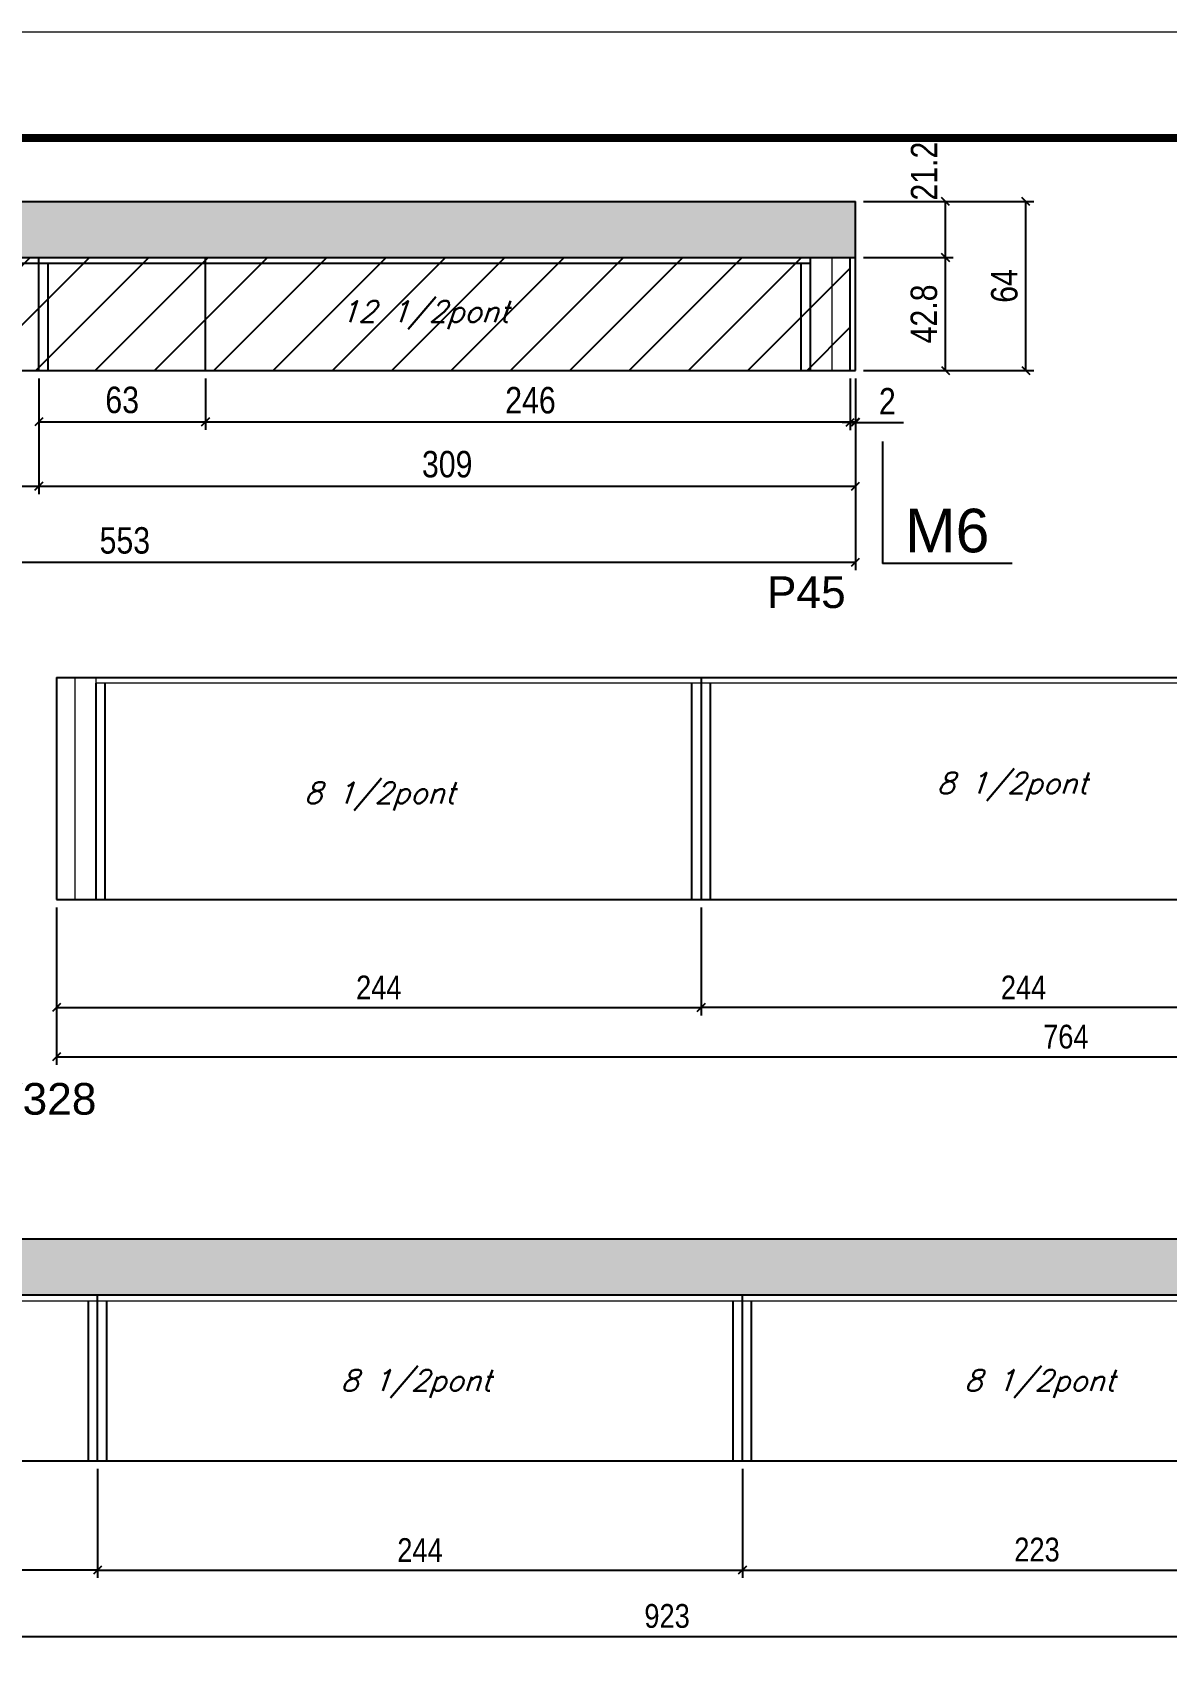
# Model space of a CAD drawing. Extents: x 137137 to 143418, y 10464 to 34486.
# Drawn here: x 137764 to 138193, y 31577 to 32189 of the extents above; entities that cross this region are included whole.
import ezdxf

# ---------------------------------------------------------------- set-up
doc = ezdxf.new("R2010")
doc.units = 0
doc.linetypes.add('DASHED', pattern=[0.75, 0.5, -0.25])
for name, color, linetype in [('5', 5, 'Continuous'), ('COTA', 241, 'Continuous'), ('NOMENCLATURA', 7, 'Continuous'), ('Painéis', 200, 'Continuous'), ('Reaproveitamento', 251, 'Continuous'), ('SARR_2.2x7', 40, 'Continuous'), ('SARR_3.5x7', 81, 'Continuous'), ('texto', 7, 'Continuous')]:
    doc.layers.add(name, color=color, linetype=linetype)
for name, color, linetype, lineweight in [('Escoras', 2, 'Continuous', 25), ('Folhas', 255, 'Continuous', 9), ('Sarr 2.2x7', 40, 'Continuous', 9), ('SARRAFO DE PRESSAO', 251, 'DASHED', 9)]:
    doc.layers.add(name, color=color, linetype=linetype, lineweight=lineweight)
doc.styles.add('COTA TECNICA', font='techl___.ttf', dxfattribs={"height": 10})
doc.styles.add('COTA TECNICA-50', font='techl___.ttf', dxfattribs={"height": 9})
doc.styles.add('Romans', font='romans.shx')
doc.styles.get("Standard").update_dxf_attribs({"font": 'arial.ttf'})
doc.dimstyles.new('COTA PAINEL-50', dxfattribs={"dimtxt": 9, "dimasz": 3, "dimexe": 3, "dimexo": 3, "dimgap": 3, "dimtad": 1, "dimdec": 1, "dimzin": 12, "dimdsep": 46, "dimtxsty": 'COTA TECNICA-50', "dimblk1": 'OBLIQUE', "dimblk2": 'OBLIQUE', "dimsah": 1, "dimcen": 0.9, "dimclrd": 4, "dimclre": 4, "dimclrt": 240, "dimadec": 1, "dimazin": 3, "dimtfac": 1, "dimtdec": 1, "dimtmove": 0, "dimatfit": 3, "dimfxl": 1, "dimtolj": 1, "dimtzin": 12, "dimarcsym": 0})
doc.dimstyles.new('PAINEL', dxfattribs={"dimtxt": 10, "dimasz": 3, "dimexe": 3, "dimexo": 3, "dimgap": 3, "dimtad": 1, "dimdec": 1, "dimzin": 12, "dimdsep": 46, "dimtxsty": 'COTA TECNICA', "dimblk1": 'OBLIQUE', "dimblk2": 'OBLIQUE', "dimsah": 1, "dimcen": 0.9, "dimclrd": 4, "dimclre": 4, "dimclrt": 240, "dimadec": 1, "dimazin": 3, "dimtfac": 1, "dimtdec": 1, "dimtmove": 0, "dimatfit": 3, "dimfxl": 1, "dimtolj": 1, "dimtzin": 12, "dimarcsym": 0})
pattern_1 = [(45, (6374.217, 418.009), (-11.2253202, 11.2253202), [])]

# ---------------------------------------------------------------- blocks, each defined once
blk = doc.blocks.new('9999999999')
at = {"layer": 'Folhas'}
blk.add_lwpolyline([(98138.98, 34190.21), (99623.98, 34190.21), (99623.98, 35240.21), (98138.98, 35240.21)], close=True, dxfattribs=at)
at = {"layer": 'Folhas', "color": 30, "const_width": 3}
blk.add_lwpolyline([(98213.98, 34230.21), (99583.98, 34230.21), (99583.98, 35200.21), (98213.98, 35200.21)], close=True, dxfattribs=at)
blk = doc.blocks.new('_Oblique')
at = {"color": 0, "linetype": 'ByBlock', "lineweight": -2}
blk.add_line((-0.5, -0.5), (0.5, 0.5), dxfattribs=at)
blk = doc.blocks.new('*D411')
at = {"layer": 'COTA', "color": 4, "linetype": 'ByBlock', "lineweight": -2, "transparency": 16777216}
for p, q in [((137522.22, 32057.64), (137522.22, 32013.88)), ((137766.22, 32057.64), (137766.22, 32013.88)), ((137522.22, 32016.88), (137766.22, 32016.88))]:
    blk.add_line(p, q, dxfattribs=at)
at = {"layer": 'Defpoints', "color": 0, "linetype": 'ByBlock', "transparency": 16777216}
for p in [(137522.22, 32060.64), (137766.22, 32060.64), (137766.22, 32016.88)]:
    blk.add_point(p, dxfattribs=at)
at = {"layer": 'COTA', "color": 4, "linetype": 'ByBlock', "lineweight": -2, "transparency": 16777216, "xscale": 3, "yscale": 3, "zscale": 3, "rotation": 180}
blk.add_blockref('_Oblique', (137522.22, 32016.88), dxfattribs=at)
at = {"layer": 'COTA', "color": 4, "linetype": 'ByBlock', "lineweight": -2, "transparency": 16777216, "xscale": 3, "yscale": 3, "zscale": 3}
blk.add_blockref('_Oblique', (137766.22, 32016.88), dxfattribs=at)
at = {"layer": 'COTA', "color": 240, "linetype": 'ByBlock', "transparency": 16777216, "insert": (137644.22, 32024.95), "char_height": 10, "attachment_point": 5, "style": 'COTA TECNICA'}
blk.add_mtext('\\A1;244', dxfattribs=at)
blk = doc.blocks.new('*D276')
at = {"layer": 'COTA', "color": 4, "linetype": 'ByBlock', "lineweight": -2, "transparency": 16777216}
for p, q in [((137766.22, 32057.64), (137766.22, 32038.23)), ((137829.24, 32057.64), (137829.24, 32038.23)), ((137766.22, 32041.23), (137829.24, 32041.23))]:
    blk.add_line(p, q, dxfattribs=at)
at = {"layer": 'Defpoints', "color": 0, "linetype": 'ByBlock', "transparency": 16777216}
for p in [(137766.22, 32060.64), (137829.24, 32060.64), (137829.24, 32041.23)]:
    blk.add_point(p, dxfattribs=at)
at = {"layer": 'COTA', "color": 4, "linetype": 'ByBlock', "lineweight": -2, "transparency": 16777216, "xscale": 3, "yscale": 3, "zscale": 3, "rotation": 180}
blk.add_blockref('_Oblique', (137766.22, 32041.23), dxfattribs=at)
at = {"layer": 'COTA', "color": 4, "linetype": 'ByBlock', "lineweight": -2, "transparency": 16777216, "xscale": 3, "yscale": 3, "zscale": 3}
blk.add_blockref('_Oblique', (137829.24, 32041.23), dxfattribs=at)
at = {"layer": 'COTA', "color": 240, "linetype": 'ByBlock', "transparency": 16777216, "insert": (137797.73, 32049.45), "char_height": 10, "attachment_point": 5, "style": 'COTA TECNICA'}
blk.add_mtext('\\A1;63', dxfattribs=at)
blk = doc.blocks.new('*D412')
at = {"layer": 'COTA', "color": 4, "linetype": 'ByBlock', "lineweight": -2, "transparency": 16777216}
for p, q in [((137829.24, 32057.64), (137829.24, 32038.23)), ((138075.24, 32057.64), (138075.24, 32038.23)), ((137829.24, 32041.23), (138075.24, 32041.23))]:
    blk.add_line(p, q, dxfattribs=at)
at = {"layer": 'Defpoints', "color": 0, "linetype": 'ByBlock', "transparency": 16777216}
for p in [(137829.24, 32060.64), (138075.24, 32060.64), (138075.24, 32041.23)]:
    blk.add_point(p, dxfattribs=at)
at = {"layer": 'COTA', "color": 4, "linetype": 'ByBlock', "lineweight": -2, "transparency": 16777216, "xscale": 3, "yscale": 3, "zscale": 3, "rotation": 180}
blk.add_blockref('_Oblique', (137829.24, 32041.23), dxfattribs=at)
at = {"layer": 'COTA', "color": 4, "linetype": 'ByBlock', "lineweight": -2, "transparency": 16777216, "xscale": 3, "yscale": 3, "zscale": 3}
blk.add_blockref('_Oblique', (138075.24, 32041.23), dxfattribs=at)
at = {"layer": 'COTA', "color": 240, "linetype": 'ByBlock', "transparency": 16777216, "insert": (137952.24, 32049.33), "char_height": 10, "attachment_point": 5, "style": 'COTA TECNICA'}
blk.add_mtext('\\A1;246', dxfattribs=at)
blk = doc.blocks.new('*D416')
at = {"layer": 'COTA', "color": 4, "linetype": 'ByBlock', "lineweight": -2, "transparency": 16777216}
for p, q in [((137766.22, 32057.64), (137766.22, 32013.88)), ((138075.24, 32057.64), (138075.24, 32013.88)), ((137766.22, 32016.88), (138075.24, 32016.88))]:
    blk.add_line(p, q, dxfattribs=at)
at = {"layer": 'Defpoints', "color": 0, "linetype": 'ByBlock', "transparency": 16777216}
for p in [(137766.22, 32060.64), (138075.24, 32060.64), (138075.24, 32016.88)]:
    blk.add_point(p, dxfattribs=at)
at = {"layer": 'COTA', "color": 4, "linetype": 'ByBlock', "lineweight": -2, "transparency": 16777216, "xscale": 3, "yscale": 3, "zscale": 3, "rotation": 180}
blk.add_blockref('_Oblique', (137766.22, 32016.88), dxfattribs=at)
at = {"layer": 'COTA', "color": 4, "linetype": 'ByBlock', "lineweight": -2, "transparency": 16777216, "xscale": 3, "yscale": 3, "zscale": 3}
blk.add_blockref('_Oblique', (138075.24, 32016.88), dxfattribs=at)
at = {"layer": 'COTA', "color": 240, "linetype": 'ByBlock', "transparency": 16777216, "insert": (137920.73, 32025.12), "char_height": 10, "attachment_point": 5, "style": 'COTA TECNICA'}
blk.add_mtext('\\A1;309', dxfattribs=at)
blk = doc.blocks.new('*D436')
at = {"layer": 'COTA', "color": 4, "linetype": 'ByBlock', "lineweight": -2, "transparency": 16777216}
for p, q in [((138073.24, 32057.64), (138073.24, 32038.01)), ((138075.24, 32057.64), (138075.24, 32038.01)), ((138073.24, 32041.01), (138070.24, 32041.01)), ((138073.24, 32041.01), (138075.24, 32041.01)), ((138075.24, 32041.01), (138093.35, 32041.01))]:
    blk.add_line(p, q, dxfattribs=at)
at = {"layer": 'Defpoints', "color": 0, "linetype": 'ByBlock', "transparency": 16777216}
for p in [(138073.24, 32060.64), (138075.24, 32060.64), (138075.24, 32041.01)]:
    blk.add_point(p, dxfattribs=at)
at = {"layer": 'COTA', "color": 4, "linetype": 'ByBlock', "lineweight": -2, "transparency": 16777216, "xscale": 3, "yscale": 3, "zscale": 3}
blk.add_blockref('_Oblique', (138073.24, 32041.01), dxfattribs=at)
at = {"layer": 'COTA', "color": 4, "linetype": 'ByBlock', "lineweight": -2, "transparency": 16777216, "xscale": 3, "yscale": 3, "zscale": 3, "rotation": 180}
blk.add_blockref('_Oblique', (138075.24, 32041.01), dxfattribs=at)
at = {"layer": 'COTA', "color": 240, "linetype": 'ByBlock', "transparency": 16777216, "insert": (138087.3, 32049.01), "char_height": 10, "attachment_point": 5, "style": 'COTA TECNICA'}
blk.add_mtext('\\A1;2', dxfattribs=at)
blk = doc.blocks.new('*D280')
at = {"layer": 'COTA', "color": 4, "linetype": 'ByBlock', "lineweight": -2, "transparency": 16777216}
for p, q in [((137522.22, 32057.64), (137522.22, 31985.05)), ((138075.24, 32057.64), (138075.24, 31985.05)), ((137522.22, 31988.05), (138075.24, 31988.05))]:
    blk.add_line(p, q, dxfattribs=at)
at = {"layer": 'Defpoints', "color": 0, "linetype": 'ByBlock', "transparency": 16777216}
for p in [(137522.22, 32060.64), (138075.24, 32060.64), (138075.24, 31988.05)]:
    blk.add_point(p, dxfattribs=at)
at = {"layer": 'COTA', "color": 4, "linetype": 'ByBlock', "lineweight": -2, "transparency": 16777216, "xscale": 3, "yscale": 3, "zscale": 3, "rotation": 180}
blk.add_blockref('_Oblique', (137522.22, 31988.05), dxfattribs=at)
at = {"layer": 'COTA', "color": 4, "linetype": 'ByBlock', "lineweight": -2, "transparency": 16777216, "xscale": 3, "yscale": 3, "zscale": 3}
blk.add_blockref('_Oblique', (138075.24, 31988.05), dxfattribs=at)
at = {"layer": 'COTA', "color": 240, "linetype": 'ByBlock', "transparency": 16777216, "insert": (137798.73, 31996.27), "char_height": 10, "attachment_point": 5, "style": 'COTA TECNICA'}
blk.add_mtext('\\A1;553', dxfattribs=at)
blk = doc.blocks.new('*D282')
at = {"layer": 'COTA', "color": 4, "linetype": 'ByBlock', "lineweight": -2, "transparency": 16777216}
for p, q in [((138078.24, 32103.44), (138112.27, 32103.44)), ((138109.27, 32060.64), (138109.27, 32103.44)), ((138078.24, 32060.64), (138112.27, 32060.64))]:
    blk.add_line(p, q, dxfattribs=at)
at = {"layer": 'Defpoints', "color": 0, "linetype": 'ByBlock', "transparency": 16777216}
for p in [(138075.24, 32103.44), (138109.27, 32103.44), (138075.24, 32060.64)]:
    blk.add_point(p, dxfattribs=at)
at = {"layer": 'COTA', "color": 4, "linetype": 'ByBlock', "lineweight": -2, "transparency": 16777216, "xscale": 3, "yscale": 3, "zscale": 3}
for p, rotation in [((138109.27, 32103.44), 90), ((138109.27, 32060.64), 270)]:
    blk.add_blockref('_Oblique', p, dxfattribs=dict(at, rotation=rotation))
at = {"layer": 'COTA', "color": 240, "linetype": 'ByBlock', "transparency": 16777216, "insert": (138101.17, 32082.04), "char_height": 10, "attachment_point": 5, "rotation": 90, "style": 'COTA TECNICA'}
blk.add_mtext('\\A1;42.8', dxfattribs=at)
blk = doc.blocks.new('*D283')
at = {"layer": 'COTA', "color": 4, "linetype": 'ByBlock', "lineweight": -2, "transparency": 16777216}
for p, q in [((138078.24, 32124.64), (138112.27, 32124.64)), ((138109.27, 32103.44), (138109.27, 32124.64)), ((138078.24, 32103.44), (138112.27, 32103.44))]:
    blk.add_line(p, q, dxfattribs=at)
at = {"layer": 'Defpoints', "color": 0, "linetype": 'ByBlock', "transparency": 16777216}
for p in [(138075.24, 32124.64), (138109.27, 32124.64), (138075.24, 32103.44)]:
    blk.add_point(p, dxfattribs=at)
at = {"layer": 'COTA', "color": 4, "linetype": 'ByBlock', "lineweight": -2, "transparency": 16777216, "xscale": 3, "yscale": 3, "zscale": 3}
for p, rotation in [((138109.27, 32124.64), 90), ((138109.27, 32103.44), 270)]:
    blk.add_blockref('_Oblique', p, dxfattribs=dict(at, rotation=rotation))
at = {"layer": 'COTA', "color": 240, "linetype": 'ByBlock', "transparency": 16777216, "insert": (138101.21, 32136.09), "char_height": 10, "attachment_point": 5, "rotation": 90, "style": 'COTA TECNICA'}
blk.add_mtext('\\A1;21.2', dxfattribs=at)
blk = doc.blocks.new('*D284')
at = {"layer": 'COTA', "color": 4, "linetype": 'ByBlock', "lineweight": -2, "transparency": 16777216}
for p, q in [((138078.24, 32124.64), (138142.72, 32124.64)), ((138139.72, 32060.64), (138139.72, 32124.64)), ((138078.24, 32060.64), (138142.72, 32060.64))]:
    blk.add_line(p, q, dxfattribs=at)
at = {"layer": 'Defpoints', "color": 0, "linetype": 'ByBlock', "transparency": 16777216}
for p in [(138075.24, 32124.64), (138139.72, 32124.64), (138075.24, 32060.64)]:
    blk.add_point(p, dxfattribs=at)
at = {"layer": 'COTA', "color": 4, "linetype": 'ByBlock', "lineweight": -2, "transparency": 16777216, "xscale": 3, "yscale": 3, "zscale": 3}
for p, rotation in [((138139.72, 32124.64), 90), ((138139.72, 32060.64), 270)]:
    blk.add_blockref('_Oblique', p, dxfattribs=dict(at, rotation=rotation))
at = {"layer": 'COTA', "color": 240, "linetype": 'ByBlock', "transparency": 16777216, "insert": (138131.62, 32092.64), "char_height": 10, "attachment_point": 5, "rotation": 90, "style": 'COTA TECNICA'}
blk.add_mtext('\\A1;64', dxfattribs=at)
blk = doc.blocks.new('*D446')
at = {"layer": 'Defpoints', "color": 0, "linetype": 'ByBlock', "transparency": 16777216}
for p in [(138016.85, 31860.45), (138260.85, 31860.45), (138016.85, 31819.57)]:
    blk.add_point(p, dxfattribs=at)
at = {"layer": 'Escoras', "color": 4, "linetype": 'ByBlock', "lineweight": -2, "transparency": 16777216}
for p, q in [((138016.85, 31857.45), (138016.85, 31816.57)), ((138260.85, 31857.45), (138260.85, 31816.57)), ((138260.85, 31819.57), (138016.85, 31819.57))]:
    blk.add_line(p, q, dxfattribs=at)
at = {"layer": 'Escoras', "color": 4, "linetype": 'ByBlock', "lineweight": -2, "transparency": 16777216, "xscale": 3, "yscale": 3, "zscale": 3, "rotation": 180}
blk.add_blockref('_Oblique', (138016.85, 31819.57), dxfattribs=at)
at = {"layer": 'Escoras', "color": 4, "linetype": 'ByBlock', "lineweight": -2, "transparency": 16777216, "xscale": 3, "yscale": 3, "zscale": 3}
blk.add_blockref('_Oblique', (138260.85, 31819.57), dxfattribs=at)
at = {"layer": 'Escoras', "color": 240, "linetype": 'ByBlock', "transparency": 16777216, "insert": (138138.85, 31827.13), "char_height": 9, "attachment_point": 5, "style": 'COTA TECNICA-50'}
blk.add_mtext('\\A1;244', dxfattribs=at)
blk = doc.blocks.new('*D447')
at = {"layer": 'Defpoints', "color": 0, "linetype": 'ByBlock', "transparency": 16777216}
for p in [(137772.85, 31860.45), (138016.85, 31860.45), (138016.85, 31819.57)]:
    blk.add_point(p, dxfattribs=at)
at = {"layer": 'Escoras', "color": 4, "linetype": 'ByBlock', "lineweight": -2, "transparency": 16777216}
for p, q in [((137772.85, 31857.45), (137772.85, 31816.57)), ((138016.85, 31857.45), (138016.85, 31816.57)), ((137772.85, 31819.57), (138016.85, 31819.57))]:
    blk.add_line(p, q, dxfattribs=at)
at = {"layer": 'Escoras', "color": 4, "linetype": 'ByBlock', "lineweight": -2, "transparency": 16777216, "xscale": 3, "yscale": 3, "zscale": 3, "rotation": 180}
blk.add_blockref('_Oblique', (137772.85, 31819.57), dxfattribs=at)
at = {"layer": 'Escoras', "color": 4, "linetype": 'ByBlock', "lineweight": -2, "transparency": 16777216, "xscale": 3, "yscale": 3, "zscale": 3}
blk.add_blockref('_Oblique', (138016.85, 31819.57), dxfattribs=at)
at = {"layer": 'Escoras', "color": 240, "linetype": 'ByBlock', "transparency": 16777216, "insert": (137894.85, 31827.13), "char_height": 9, "attachment_point": 5, "style": 'COTA TECNICA-50'}
blk.add_mtext('\\A1;244', dxfattribs=at)
blk = doc.blocks.new('*D449')
at = {"layer": 'Defpoints', "color": 0, "linetype": 'ByBlock', "transparency": 16777216}
for p in [(137772.85, 31860.45), (138536.85, 31860.45), (138536.85, 31800.87)]:
    blk.add_point(p, dxfattribs=at)
at = {"layer": 'Escoras', "color": 4, "linetype": 'ByBlock', "lineweight": -2, "transparency": 16777216}
for p, q in [((137772.85, 31857.45), (137772.85, 31797.87)), ((138536.85, 31857.45), (138536.85, 31797.87)), ((137772.85, 31800.87), (138536.85, 31800.87))]:
    blk.add_line(p, q, dxfattribs=at)
at = {"layer": 'Escoras', "color": 4, "linetype": 'ByBlock', "lineweight": -2, "transparency": 16777216, "xscale": 3, "yscale": 3, "zscale": 3, "rotation": 180}
blk.add_blockref('_Oblique', (137772.85, 31800.87), dxfattribs=at)
at = {"layer": 'Escoras', "color": 4, "linetype": 'ByBlock', "lineweight": -2, "transparency": 16777216, "xscale": 3, "yscale": 3, "zscale": 3}
blk.add_blockref('_Oblique', (138536.85, 31800.87), dxfattribs=at)
at = {"layer": 'Escoras', "color": 240, "linetype": 'ByBlock', "transparency": 16777216, "insert": (138154.85, 31808.46), "char_height": 9, "attachment_point": 5, "style": 'COTA TECNICA-50'}
blk.add_mtext('\\A1;764', dxfattribs=at)
blk = doc.blocks.new('*D451')
at = {"layer": 'Defpoints', "color": 0, "linetype": 'ByBlock', "transparency": 16777216}
for p in [(137788.44, 31647.96), (138032.44, 31647.96), (138032.44, 31606.65)]:
    blk.add_point(p, dxfattribs=at)
at = {"layer": 'Escoras', "color": 4, "linetype": 'ByBlock', "lineweight": -2, "transparency": 16777216}
for p, q in [((137788.44, 31644.96), (137788.44, 31603.65)), ((138032.44, 31644.96), (138032.44, 31603.65)), ((137788.44, 31606.65), (138032.44, 31606.65))]:
    blk.add_line(p, q, dxfattribs=at)
at = {"layer": 'Escoras', "color": 4, "linetype": 'ByBlock', "lineweight": -2, "transparency": 16777216, "xscale": 3, "yscale": 3, "zscale": 3}
for p, rotation in [((137788.44, 31606.65), 180.0001360975045), ((138032.44, 31606.65), 0.0001360975045380592)]:
    blk.add_blockref('_Oblique', p, dxfattribs=dict(at, rotation=rotation))
at = {"layer": 'Escoras', "color": 240, "linetype": 'ByBlock', "transparency": 16777216, "insert": (137910.44, 31614.21), "char_height": 9, "attachment_point": 5, "rotation": 0.00014, "style": 'COTA TECNICA-50'}
blk.add_mtext('\\A1;244', dxfattribs=at)
blk = doc.blocks.new('*D295')
at = {"layer": 'Defpoints', "color": 0, "linetype": 'ByBlock', "transparency": 16777216}
for p in [(137542.44, 31647.96), (137788.44, 31647.96), (137542.44, 31606.65)]:
    blk.add_point(p, dxfattribs=at)
at = {"layer": 'Escoras', "color": 4, "linetype": 'ByBlock', "lineweight": -2, "transparency": 16777216}
for p, q in [((137542.44, 31644.96), (137542.44, 31603.65)), ((137788.44, 31644.96), (137788.44, 31603.65)), ((137788.44, 31606.65), (137542.44, 31606.65))]:
    blk.add_line(p, q, dxfattribs=at)
at = {"layer": 'Escoras', "color": 4, "linetype": 'ByBlock', "lineweight": -2, "transparency": 16777216, "xscale": 3, "yscale": 3, "zscale": 3}
for p, rotation in [((137542.44, 31606.65), 179.9998102632637), ((137788.44, 31606.65), 359.9998102632637)]:
    blk.add_blockref('_Oblique', p, dxfattribs=dict(at, rotation=rotation))
at = {"layer": 'Escoras', "color": 240, "linetype": 'ByBlock', "transparency": 16777216, "insert": (137665.44, 31614.24), "char_height": 9, "attachment_point": 5, "rotation": 359.99981, "style": 'COTA TECNICA-50'}
blk.add_mtext('\\A1;246', dxfattribs=at)
blk = doc.blocks.new('*D452')
at = {"layer": 'Defpoints', "color": 0, "linetype": 'ByBlock', "transparency": 16777216}
for p in [(138032.44, 31647.96), (138255.44, 31647.96), (138255.44, 31606.65)]:
    blk.add_point(p, dxfattribs=at)
at = {"layer": 'Escoras', "color": 4, "linetype": 'ByBlock', "lineweight": -2, "transparency": 16777216}
for p, q in [((138032.44, 31644.96), (138032.44, 31603.65)), ((138255.44, 31644.96), (138255.44, 31603.65)), ((138032.44, 31606.65), (138255.44, 31606.65))]:
    blk.add_line(p, q, dxfattribs=at)
at = {"layer": 'Escoras', "color": 4, "linetype": 'ByBlock', "lineweight": -2, "transparency": 16777216, "xscale": 3, "yscale": 3, "zscale": 3, "rotation": 180}
blk.add_blockref('_Oblique', (138032.44, 31606.65), dxfattribs=at)
at = {"layer": 'Escoras', "color": 4, "linetype": 'ByBlock', "lineweight": -2, "transparency": 16777216, "xscale": 3, "yscale": 3, "zscale": 3}
blk.add_blockref('_Oblique', (138255.44, 31606.65), dxfattribs=at)
at = {"layer": 'Escoras', "color": 240, "linetype": 'ByBlock', "transparency": 16777216, "insert": (138143.94, 31614.34), "char_height": 9, "attachment_point": 5, "style": 'COTA TECNICA-50'}
blk.add_mtext('\\A1;223', dxfattribs=at)
blk = doc.blocks.new('*D454')
at = {"layer": 'Defpoints', "color": 0, "linetype": 'ByBlock', "transparency": 16777216}
for p in [(138465.44, 31667.96), (137542.44, 31647.96), (138465.44, 31581.5)]:
    blk.add_point(p, dxfattribs=at)
at = {"layer": 'Escoras', "color": 4, "linetype": 'ByBlock', "lineweight": -2, "transparency": 16777216}
for p, q in [((138465.44, 31664.96), (138465.44, 31578.5)), ((137542.44, 31644.96), (137542.44, 31578.5)), ((137542.44, 31581.5), (138465.44, 31581.5))]:
    blk.add_line(p, q, dxfattribs=at)
at = {"layer": 'Escoras', "color": 4, "linetype": 'ByBlock', "lineweight": -2, "transparency": 16777216, "xscale": 3, "yscale": 3, "zscale": 3, "rotation": 180}
blk.add_blockref('_Oblique', (137542.44, 31581.5), dxfattribs=at)
at = {"layer": 'Escoras', "color": 4, "linetype": 'ByBlock', "lineweight": -2, "transparency": 16777216, "xscale": 3, "yscale": 3, "zscale": 3}
blk.add_blockref('_Oblique', (138465.44, 31581.5), dxfattribs=at)
at = {"layer": 'Escoras', "color": 240, "linetype": 'ByBlock', "transparency": 16777216, "insert": (138003.94, 31589.22), "char_height": 9, "attachment_point": 5, "style": 'COTA TECNICA-50'}
blk.add_mtext('\\A1;923', dxfattribs=at)

msp = doc.modelspace()

# ---------------------------------------------------------------- hatches: boundary and pattern name
at = {"layer": 'COTA', "linetype": 'ByBlock'}
h = msp.add_hatch(dxfattribs=at)
h.set_pattern_fill('AR-CONC', color=256, scale=0.03)
h.set_pattern_definition([(50, (7769.1243, 974.7), (5.46554007, -0.47817257), [0.5715, -6.2865]), (355, (7769.124, 974.7), (-1.05730264, 5.73170536), [0.4572, -5.02921753]), (100.4514447, (7769.5797, 974.6604), (4.40823741, 5.25353256), [0.48570026, -5.34270734]), (46.1842, (7769.124, 976.224), (8.13237123, -1.26126984), [0.85725, -9.42975]), (96.6355576, (7769.802, 976.119), (7.122124, 7.42278374), [0.7285507, -8.01406824]), (351.184151, (7769.124, 976.224), (7.122124, 7.42278374), [0.685799, -7.54379196]), (21, (7769.8863, 975.843), (4.54843174, -3.06795595), [0.5715, -6.2865]), (326, (7769.886, 975.843), (1.85406085, 5.52563898), [0.4572, -5.0292]), (71.451445, (7770.2653, 975.5875), (6.40249258, 2.45768307), [0.48570026, -5.34269813]), (37.5, (7769.1243, 974.7002), (0.092658098, 2.536651166), [0, -4.96824, 0, -5.1054, 0, -5.04825]), (7.5, (7769.1243, 974.7002), (2.004589875, 3.005417245), [0, -2.91084, 0, -4.85394, 0, -1.92405]), (327.5, (7767.425, 974.7002), (4.067717855, -0.17186232), [0, -1.905, 0, -5.9436, 0, -7.8867]), (317.5, (7766.663, 974.7002), (4.44387544, 0.76279473), [0, -2.4765, 0, -3.94716, 0, -5.6007])])
h.paths.add_polyline_path([(137603.21, 32124.64), (137522.22, 32124.64), (137522.22, 32103.44), (137592.21, 32103.44), (138075.24, 32103.44), (138075.24, 32124.64)])
h = msp.add_hatch(dxfattribs=at)
h.set_pattern_fill('AR-CONC', color=256, scale=0.03)
h.set_pattern_definition([(50, (-53812.2455, -1203.3295), (5.46554007, -0.47817257), [0.5715, -6.2865]), (355, (-53812.2455, -1203.3295), (-1.05730264, 5.73170536), [0.4572, -5.02921753]), (100.4514447, (-53811.79, -1203.3694), (4.40823741, 5.25353256), [0.48570026, -5.34270734]), (46.1842, (-53812.2455, -1201.8055), (8.13237123, -1.26126984), [0.85725, -9.42975]), (96.6355576, (-53811.568, -1201.911), (7.12212402, 7.42278374), [0.7285507, -8.01406824]), (351.184151, (-53812.2455, -1201.8055), (7.12212402, 7.42278374), [0.685799, -7.54379196]), (21, (-53811.4835, -1202.1865), (4.54843174, -3.06795595), [0.5715, -6.2865]), (326, (-53811.4835, -1202.1865), (1.85406085, 5.52563898), [0.4572, -5.0292]), (71.451445, (-53811.1045, -1202.442), (6.40249258, 2.45768307), [0.48570026, -5.34269813]), (37.5, (-53812.2455, -1203.3295), (0.092658098, 2.536651166), [0, -4.96824, 0, -5.1054, 0, -5.04825]), (7.5, (-53812.2455, -1203.3295), (2.004589875, 3.005417245), [0, -2.91084, 0, -4.85394, 0, -1.92405]), (327.5, (-53813.9447, -1203.3295), (4.067717855, -0.17186232), [0, -1.905, 0, -5.9436, 0, -7.8867]), (317.5, (-53814.7067, -1203.3295), (4.44387544, 0.76279473), [0, -2.4765, 0, -3.94716, 0, -5.6007])])
h.paths.add_polyline_path([(138465.44, 31731.96), (137542.44, 31731.96), (137542.44, 31710.76), (138465.44, 31710.76)])
at = {"layer": 'Reaproveitamento', "linetype": 'ByBlock'}
h = msp.add_hatch(dxfattribs=at)
h.set_pattern_fill('ANSI31', color=256, scale=5)
h.set_pattern_definition(pattern_1)
h.paths.add_polyline_path([(137522.22, 32103.44), (137522.22, 32060.64), (137766.22, 32060.64), (137766.22, 32103.44)])
h.paths.add_polyline_path([(137660.76, 32073.65), (137727.99, 32073.65), (137733.49, 32089.63), (137666.26, 32089.63)], flags=24)
h = msp.add_hatch(dxfattribs=at)
h.set_pattern_fill('ANSI31', color=256, scale=5)
h.set_pattern_definition(pattern_1)
h.paths.add_polyline_path([(137829.24, 32060.64), (137829.24, 32103.44), (137766.22, 32103.44), (137766.22, 32060.64)])
h = msp.add_hatch(dxfattribs=at)
h.set_pattern_fill('ANSI31', color=256, scale=5)
h.set_pattern_definition(pattern_1)
h.paths.add_polyline_path([(138073.24, 32060.64), (138073.24, 32103.44), (137829.24, 32103.44), (137829.24, 32060.64)])
h.paths.add_polyline_path([(137871.93, 32073.65), (137946.03, 32073.65), (137951.53, 32089.63), (137877.43, 32089.63)], flags=24)

# ---------------------------------------------------------------- linework, layer by layer
at = {"layer": 'COTA', "linetype": 'ByBlock'}
for p, q in [((137603.21, 32124.64), (138075.24, 32124.64)), ((138075.24, 32103.44), (138075.24, 32124.64)), ((137542.44, 31731.96), (138465.44, 31731.96))]:
    msp.add_line(p, q, dxfattribs=at)
at = {"layer": 'NOMENCLATURA', "linetype": 'Continuous'}
for p in [(138085.44, 32033.78), (138134.54, 31987.62)]:
    msp.add_line(p, (138085.44, 31987.62), dxfattribs=at)
at = {"layer": 'Painéis', "linetype": 'ByBlock'}
for p, q in [((137522.22, 32103.44), (138075.24, 32103.44)), ((137766.22, 32060.64), (137766.22, 32103.44)), ((137829.24, 32060.64), (137829.24, 32103.44)), ((138073.24, 32060.64), (138073.24, 32103.44)), ((138075.24, 32060.64), (138075.24, 32103.44)), ((137522.22, 32060.64), (138075.24, 32060.64)), ((137772.85, 31944.45), (138536.85, 31944.45)), ((137772.85, 31944.45), (137772.85, 31860.45)), ((138016.85, 31944.45), (138016.85, 31860.45)), ((137772.85, 31860.45), (138536.85, 31860.45)), ((137542.44, 31710.76), (138465.44, 31710.76)), ((137788.44, 31647.96), (137788.44, 31710.76)), ((138032.44, 31647.96), (138032.44, 31710.76)), ((137542.44, 31647.96), (138255.44, 31647.96))]:
    msp.add_line(p, q, dxfattribs=at)
at = {"layer": 'Sarr 2.2x7'}
for p, q in [((138066.24, 32103.44), (138066.24, 32060.64)), ((137779.85, 31944.45), (137779.85, 31860.45)), ((137787.85, 31942.25), (137787.85, 31944.45)), ((138016.85, 31942.25), (137787.85, 31942.25)), ((138260.85, 31942.25), (138016.85, 31942.25)), ((137559.44, 31708.56), (137788.44, 31708.56)), ((137788.44, 31708.56), (138032.44, 31708.56)), ((138032.44, 31708.56), (138255.44, 31708.56))]:
    msp.add_line(p, q, dxfattribs=at)
at = {"layer": 'SARR_2.2x7', "linetype": 'Continuous', "ltscale": 50}
for p, q in [((137617.22, 32101.24), (137766.22, 32101.24)), ((137766.22, 32101.24), (138058.24, 32101.24)), ((138058.24, 32101.24), (138058.24, 32103.44))]:
    msp.add_line(p, q, dxfattribs=at)
at = {"layer": 'SARR_3.5x7'}
for p, q in [((137769.72, 32060.64), (137769.72, 32101.24)), ((138054.74, 32060.64), (138054.74, 32101.24)), ((138058.24, 32060.64), (138058.24, 32101.24)), ((137787.85, 31860.45), (137787.85, 31942.25)), ((137791.35, 31860.45), (137791.35, 31942.25)), ((138013.35, 31860.45), (138013.35, 31942.25)), ((138020.35, 31860.45), (138020.35, 31942.25)), ((137784.94, 31647.96), (137784.94, 31708.56)), ((137791.94, 31647.96), (137791.94, 31708.56)), ((138028.94, 31647.96), (138028.94, 31708.56)), ((138035.94, 31647.96), (138035.94, 31708.56))]:
    msp.add_line(p, q, dxfattribs=at)

# ---------------------------------------------------------------- block references
at = {"layer": 'SARRAFO DE PRESSAO', "color": 6, "linetype": 'ByBlock'}
msp.add_blockref('9999999999', (38998.31, -3051.58), dxfattribs=at)

# ---------------------------------------------------------------- texts
at = {"layer": '5', "linetype": 'Continuous'}
for s, p in [('P45', (138041.72, 31970.74)), ('V328', (137748.85, 31778.99))]:
    msp.add_text(s, height=12, rotation=0.00004, dxfattribs=at).set_placement(p)
at = {"layer": 'NOMENCLATURA', "linetype": 'Continuous'}
msp.add_text('M6', height=16.5, dxfattribs=at).set_placement((138093.94, 31991.81))
at = {"layer": 'texto', "color": 2, "char_height": 8, "attachment_point": 5, "style": 'Romans'}
for s, insert in [('{\\Q19;\\C256;12 1/2pont}', (137912.23, 32081.64)), ('{\\Q19;\\C256;8 1/2pont}', (138134.55, 31903.15)), ('{\\Q19;\\C256;8 1/2pont}', (137895.13, 31899.49)), ('{\\Q19;\\C256;8 1/2pont}', (137908.9, 31677.13)), ('{\\Q19;\\C256;8 1/2pont}', (138144.91, 31677.13))]:
    msp.add_mtext(s, dxfattribs=dict(at, insert=insert))

# ---------------------------------------------------------------- dimensions: what is measured, and where the dimension line sits
at = {"layer": 'COTA', "linetype": 'ByBlock'}
dim = msp.add_linear_dim(base=(138109.27, 32124.64), p1=(138075.24, 32103.44), p2=(138075.24, 32124.64), angle=90, dimstyle='PAINEL', override={"dimtmove": 1}, dxfattribs=at)
dim.commit()
dim.dimension.update_dxf_attribs({"geometry": '*D283', "text_midpoint": (138109.27, 32136.09), "dimtype": 160})
for base, p2, picture, middle in [((138139.72, 32124.64), (138075.24, 32124.64), '*D284', (138131.62, 32092.64)), ((138109.27, 32103.44), (138075.24, 32103.44), '*D282', (138101.17, 32082.04))]:
    dim = msp.add_linear_dim(base=base, p1=(138075.24, 32060.64), p2=p2, angle=90, dimstyle='PAINEL', dxfattribs=at)
    dim.commit()
    dim.dimension.update_dxf_attribs({"geometry": picture, "text_midpoint": middle})
for base, p1, p2, picture, middle in [((137766.22, 32016.88), (137522.22, 32060.64), (137766.22, 32060.64), '*D411', (137644.22, 32024.95)), ((138075.24, 31988.05), (137522.22, 32060.64), (138075.24, 32060.64), '*D280', (137798.73, 31996.27)), ((138075.24, 32016.88), (137766.22, 32060.64), (138075.24, 32060.64), '*D416', (137920.73, 32025.12)), ((138075.24, 32041.01), (138073.24, 32060.64), (138075.24, 32060.64), '*D436', (138087.3, 32049.01))]:
    dim = msp.add_linear_dim(base=base, p1=p1, p2=p2, dimstyle='PAINEL', dxfattribs=at)
    dim.commit()
    dim.dimension.update_dxf_attribs({"geometry": picture, "text_midpoint": middle})
for base, p1, p2, picture, middle in [((137829.24, 32041.23), (137766.22, 32060.64), (137829.24, 32060.64), '*D276', (137797.73, 32049.45)), ((138075.24, 32041.23), (137829.24, 32060.64), (138075.24, 32060.64), '*D412', (137952.24, 32049.33))]:
    dim = msp.add_linear_dim(base=base, p1=p1, p2=p2, dimstyle='PAINEL', override={"dimtmove": 1}, dxfattribs=at)
    dim.commit()
    dim.dimension.update_dxf_attribs({"geometry": picture, "text_midpoint": middle})
at = {"layer": 'Escoras', "linetype": 'ByBlock'}
for p1, p2, distance, picture, middle in [((137772.85, 31860.45), (138016.85, 31860.45), -40.88, '*D447', (137894.85, 31827.13)), ((137772.85, 31860.45), (138536.85, 31860.45), -59.58, '*D449', (138154.85, 31808.46)), ((138260.85, 31860.45), (138016.85, 31860.45), 40.88, '*D446', (138138.85, 31827.13)), ((137788.44, 31647.96), (137542.44, 31647.96), 41.31, '*D295', (137665.44, 31614.24)), ((137788.44, 31647.96), (138032.44, 31647.96), -41.31, '*D451', (137910.44, 31614.21)), ((138032.44, 31647.96), (138255.44, 31647.96), -41.31, '*D452', (138143.94, 31614.34))]:
    dim = msp.add_aligned_dim(p1=p1, p2=p2, distance=distance, dimstyle='COTA PAINEL-50', override={"dimarcsym": 1}, dxfattribs=at)
    dim.commit()
    dim.dimension.update_dxf_attribs({"geometry": picture, "text_midpoint": middle})
dim = msp.add_linear_dim(base=(138465.44, 31581.5), p1=(137542.44, 31647.96), p2=(138465.44, 31667.96), dimstyle='COTA PAINEL-50', override={"dimarcsym": 1}, dxfattribs=at)
dim.commit()
dim.dimension.update_dxf_attribs({"geometry": '*D454', "text_midpoint": (138003.94, 31589.22)})

doc.saveas('drawing.dxf')
